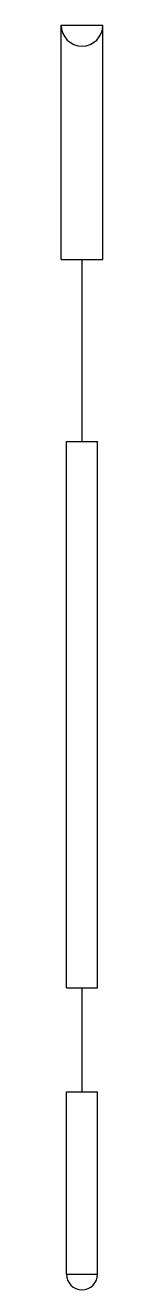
# Model space of a CAD drawing. Header units: millimetres. Extents: x -4 to 4, y -3 to 240.
import ezdxf

# ---------------------------------------------------------------- set-up
doc = ezdxf.new("R2010")
doc.units = ezdxf.units.MM
doc.layers.add('Part', color=7, linetype='CONTINUOUS')

msp = doc.modelspace()

# ---------------------------------------------------------------- linework, layer by layer
at = {"layer": 'Part'}
for p, q in [((-4, 195, 11.84), (-4, 240, 11.84)), ((-4, 240, 8.5), (4, 240, 8.5)), ((-4, 240, 8.5), (-4, 240, 11.84)), ((-4, 195, 11.84), (-4, 240, 11.84)), ((-4, 240, 8.5), (-4, 240, 11.84)), ((-4, 195, 8.5), (-4, 240, 8.5)), ((-4, 195, 8.5), (-4, 240, 8.5)), ((-4, 240, 8.5), (4, 240, 8.5)), ((4, 195, 11.84), (4, 240, 11.84)), ((4, 195, 11.84), (4, 240, 11.84)), ((4, 240, 8.5), (4, 240, 11.84)), ((4, 195, 8.5), (4, 240, 8.5)), ((4, 240, 8.5), (4, 240, 11.84)), ((4, 195, 8.5), (4, 240, 8.5)), ((-4, 195, 8.5), (-4, 195, 11.84)), ((-4, 195, 8.5), (4, 195, 8.5)), ((-4, 195, 8.5), (-4, 195, 11.84)), ((-4, 195, 8.5), (4, 195, 8.5)), ((0, 160, 12.5), (0, 195, 12.5)), ((0, 160, 12.5), (0, 195, 12.5)), ((4, 195, 8.5), (4, 195, 11.84)), ((4, 195, 8.5), (4, 195, 11.84)), ((-3, 55, 12.13), (-3, 160, 12.13)), ((-3, 160, 9), (-3, 160, 12.13)), ((-3, 160, 9), (3, 160, 9)), ((-3, 55, 12.13), (-3, 160, 12.13)), ((-3, 160, 9), (-3, 160, 12.13)), ((-3, 55, 9), (-3, 160, 9)), ((-3, 55, 9), (-3, 160, 9)), ((-3, 160, 9), (3, 160, 9)), ((3, 55, 12.13), (3, 160, 12.13)), ((3, 55, 12.13), (3, 160, 12.13)), ((3, 160, 9), (3, 160, 12.13)), ((3, 55, 9), (3, 160, 9)), ((3, 160, 9), (3, 160, 12.13)), ((3, 55, 9), (3, 160, 9)), ((-3, 55, 9), (-3, 55, 12.13)), ((-3, 55, 9), (3, 55, 9)), ((-3, 55, 9), (-3, 55, 12.13)), ((-3, 55, 9), (3, 55, 9)), ((0, 35, 12.5), (0, 55, 12.5)), ((0, 35, 12.5), (0, 55, 12.5)), ((3, 55, 9), (3, 55, 12.13)), ((3, 55, 9), (3, 55, 12.13)), ((-3, 0, 12.13), (-3, 35, 12.13)), ((-3, 0, 12.13), (-3, 35, 12.13)), ((-3, 35, 9), (-3, 35, 12.13)), ((-3, 0, 9), (-3, 35, 9)), ((-3, 35, 9), (-3, 35, 12.13)), ((-3, 35, 9), (3, 35, 9)), ((-3, 0, 9), (-3, 35, 9)), ((-3, 35, 9), (3, 35, 9)), ((3, 0, 12.13), (3, 35, 12.13)), ((3, 0, 12.13), (3, 35, 12.13)), ((3, 35, 9), (3, 35, 12.13)), ((3, 0, 9), (3, 35, 9)), ((3, 35, 9), (3, 35, 12.13)), ((3, 0, 9), (3, 35, 9)), ((-3, 0, 9), (-3, 0, 12.13)), ((-3, 0, 9), (3, 0, 9)), ((-3, 0, 9), (-3, 0, 12.13)), ((-3, 0, 9), (3, 0, 9)), ((3, 0, 9), (3, 0, 12.13)), ((3, 0, 9), (3, 0, 12.13))]:
    msp.add_line(p, q, dxfattribs=at)
for centre, radius, start, end in [((0, 240), 4, 180, 0), ((0, 240), 4, 180, 0), ((0, 195), 4, 180, 180), ((0, 195), 4, 180, 180), ((0, 195), 0, 0, 0), ((0, 195), 0, 0, 0), ((0, 160), 3, 180, 180), ((0, 160), 3, 180, 180), ((0, 160), 0, 0, 0), ((0, 160), 0, 0, 0), ((0, 55), 3, 180, 180), ((0, 55), 3, 180, 180), ((0, 55), 0, 0, 0), ((0, 55), 0, 0, 0), ((0, 35), 3, 180, 180), ((0, 35), 3, 180, 180), ((0, 35), 0, 0, 0), ((0, 35), 0, 0, 0), ((0, 0), 3, 180, 0), ((0, 0), 3, 180, 0)]:
    msp.add_arc(centre, radius, start, end, dxfattribs=at)

doc.saveas('drawing.dxf')
